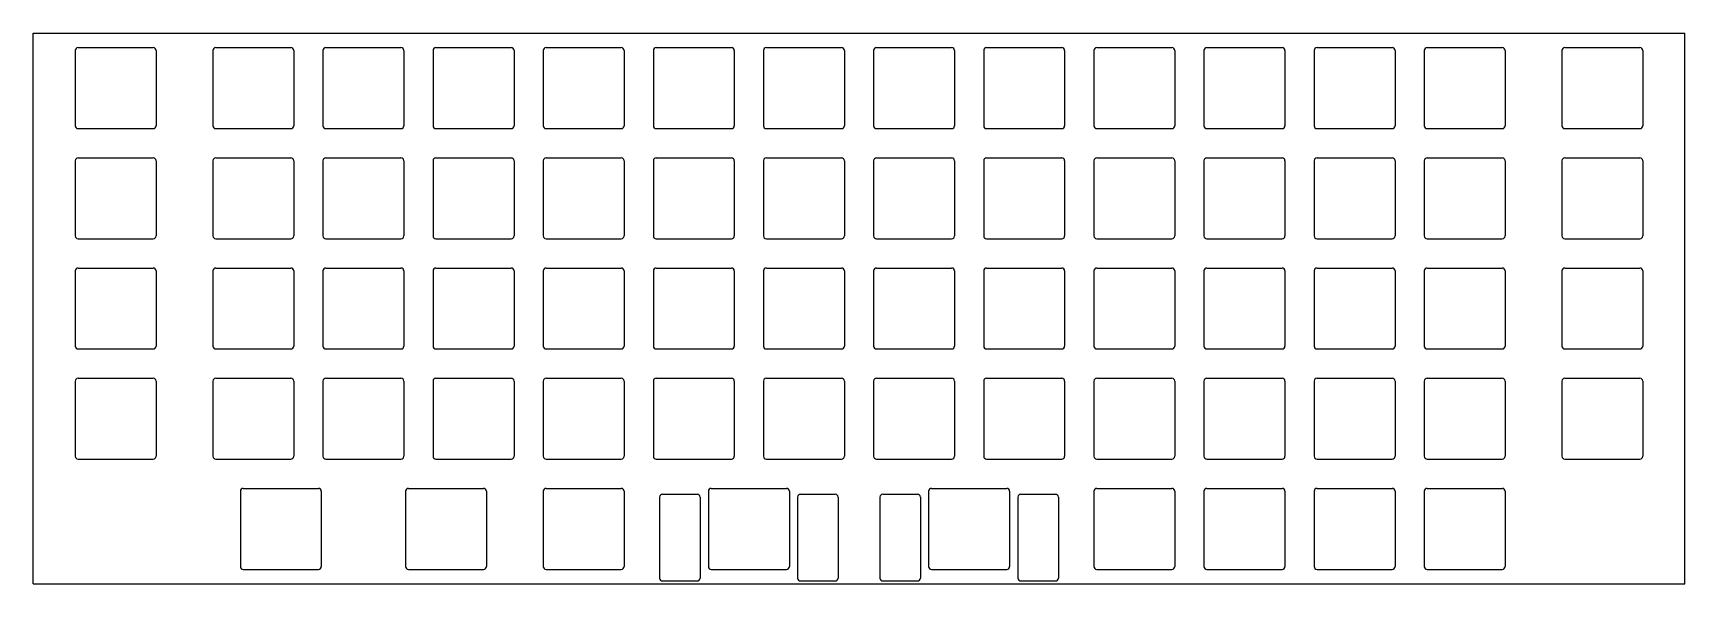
# Model space of a CAD drawing. Header units: millimetres. Extents: x 0 to 286, y -95 to 0.
import ezdxf

# ---------------------------------------------------------------- set-up
doc = ezdxf.new("R2010")
doc.units = ezdxf.units.MM

msp = doc.modelspace()

# ---------------------------------------------------------------- linework, layer by layer
for p, q in [((0, 0), (285.75, 0)), ((0, -95.25), (0, 0)), ((285.75, -95.25), (285.75, 0)), ((7.7875, -2.525), (20.7875, -2.525)), ((31.6, -2.525), (44.6, -2.525)), ((50.65, -2.525), (63.65, -2.525)), ((69.7, -2.525), (82.7, -2.525)), ((88.75, -2.525), (101.75, -2.525)), ((107.8, -2.525), (120.8, -2.525)), ((126.85, -2.525), (139.85, -2.525)), ((145.9, -2.525), (158.9, -2.525)), ((164.95, -2.525), (177.95, -2.525)), ((184, -2.525), (197, -2.525)), ((203.05, -2.525), (216.05, -2.525)), ((222.1, -2.525), (235.1, -2.525)), ((241.15, -2.525), (254.15, -2.525)), ((264.9625, -2.525), (277.9625, -2.525)), ((7.2875, -3.025), (7.2875, -16.025)), ((21.2875, -3.025), (21.2875, -16.025)), ((31.1, -3.025), (31.1, -16.025)), ((45.1, -3.025), (45.1, -16.025)), ((50.15, -3.025), (50.15, -16.025)), ((64.15, -3.025), (64.15, -16.025)), ((69.2, -3.025), (69.2, -16.025)), ((83.2, -3.025), (83.2, -16.025)), ((88.25, -3.025), (88.25, -16.025)), ((102.25, -3.025), (102.25, -16.025)), ((107.3, -3.025), (107.3, -16.025)), ((121.3, -3.025), (121.3, -16.025)), ((126.35, -3.025), (126.35, -16.025)), ((140.35, -3.025), (140.35, -16.025)), ((145.4, -3.025), (145.4, -16.025)), ((159.4, -3.025), (159.4, -16.025)), ((164.45, -3.025), (164.45, -16.025)), ((178.45, -3.025), (178.45, -16.025)), ((183.5, -3.025), (183.5, -16.025)), ((197.5, -3.025), (197.5, -16.025)), ((202.55, -3.025), (202.55, -16.025)), ((216.55, -3.025), (216.55, -16.025)), ((221.6, -3.025), (221.6, -16.025)), ((235.6, -3.025), (235.6, -16.025)), ((240.65, -3.025), (240.65, -16.025)), ((254.65, -3.025), (254.65, -16.025)), ((264.4625, -3.025), (264.4625, -16.025)), ((278.4625, -3.025), (278.4625, -16.025)), ((7.7875, -16.525), (20.7875, -16.525)), ((31.6, -16.525), (44.6, -16.525)), ((50.65, -16.525), (63.65, -16.525)), ((69.7, -16.525), (82.7, -16.525)), ((88.75, -16.525), (101.75, -16.525)), ((107.8, -16.525), (120.8, -16.525)), ((126.85, -16.525), (139.85, -16.525)), ((145.9, -16.525), (158.9, -16.525)), ((164.95, -16.525), (177.95, -16.525)), ((184, -16.525), (197, -16.525)), ((203.05, -16.525), (216.05, -16.525)), ((222.1, -16.525), (235.1, -16.525)), ((241.15, -16.525), (254.15, -16.525)), ((264.9625, -16.525), (277.9625, -16.525)), ((7.2875, -22.075), (7.2875, -35.075)), ((7.7875, -21.575), (20.7875, -21.575)), ((21.2875, -22.075), (21.2875, -35.075)), ((31.1, -22.075), (31.1, -35.075)), ((31.6, -21.575), (44.6, -21.575)), ((45.1, -22.075), (45.1, -35.075)), ((50.15, -22.075), (50.15, -35.075)), ((50.65, -21.575), (63.65, -21.575)), ((64.15, -22.075), (64.15, -35.075)), ((69.2, -22.075), (69.2, -35.075)), ((69.7, -21.575), (82.7, -21.575)), ((83.2, -22.075), (83.2, -35.075)), ((88.25, -22.075), (88.25, -35.075)), ((88.75, -21.575), (101.75, -21.575)), ((102.25, -22.075), (102.25, -35.075)), ((107.3, -22.075), (107.3, -35.075)), ((107.8, -21.575), (120.8, -21.575)), ((121.3, -22.075), (121.3, -35.075)), ((126.35, -22.075), (126.35, -35.075)), ((126.85, -21.575), (139.85, -21.575)), ((140.35, -22.075), (140.35, -35.075)), ((145.4, -22.075), (145.4, -35.075)), ((145.9, -21.575), (158.9, -21.575)), ((159.4, -22.075), (159.4, -35.075)), ((164.45, -22.075), (164.45, -35.075)), ((164.95, -21.575), (177.95, -21.575)), ((178.45, -22.075), (178.45, -35.075)), ((183.5, -22.075), (183.5, -35.075)), ((184, -21.575), (197, -21.575)), ((197.5, -22.075), (197.5, -35.075)), ((202.55, -22.075), (202.55, -35.075)), ((203.05, -21.575), (216.05, -21.575)), ((216.55, -22.075), (216.55, -35.075)), ((221.6, -22.075), (221.6, -35.075)), ((222.1, -21.575), (235.1, -21.575)), ((235.6, -22.075), (235.6, -35.075)), ((240.65, -22.075), (240.65, -35.075)), ((241.15, -21.575), (254.15, -21.575)), ((254.65, -22.075), (254.65, -35.075)), ((264.4625, -22.075), (264.4625, -35.075)), ((264.9625, -21.575), (277.9625, -21.575)), ((278.4625, -22.075), (278.4625, -35.075)), ((7.7875, -35.575), (20.7875, -35.575)), ((31.6, -35.575), (44.6, -35.575)), ((50.65, -35.575), (63.65, -35.575)), ((69.7, -35.575), (82.7, -35.575)), ((88.75, -35.575), (101.75, -35.575)), ((107.8, -35.575), (120.8, -35.575)), ((126.85, -35.575), (139.85, -35.575)), ((145.9, -35.575), (158.9, -35.575)), ((164.95, -35.575), (177.95, -35.575)), ((184, -35.575), (197, -35.575)), ((203.05, -35.575), (216.05, -35.575)), ((222.1, -35.575), (235.1, -35.575)), ((241.15, -35.575), (254.15, -35.575)), ((264.9625, -35.575), (277.9625, -35.575)), ((7.2875, -41.125), (7.2875, -54.125)), ((7.7875, -40.625), (20.7875, -40.625)), ((21.2875, -41.125), (21.2875, -54.125)), ((31.1, -41.125), (31.1, -54.125)), ((31.6, -40.625), (44.6, -40.625)), ((45.1, -41.125), (45.1, -54.125)), ((50.15, -41.125), (50.15, -54.125)), ((50.65, -40.625), (63.65, -40.625)), ((64.15, -41.125), (64.15, -54.125)), ((69.2, -41.125), (69.2, -54.125)), ((69.7, -40.625), (82.7, -40.625)), ((83.2, -41.125), (83.2, -54.125)), ((88.25, -41.125), (88.25, -54.125)), ((88.75, -40.625), (101.75, -40.625)), ((102.25, -41.125), (102.25, -54.125)), ((107.3, -41.125), (107.3, -54.125)), ((107.8, -40.625), (120.8, -40.625)), ((121.3, -41.125), (121.3, -54.125)), ((126.35, -41.125), (126.35, -54.125)), ((126.85, -40.625), (139.85, -40.625)), ((140.35, -41.125), (140.35, -54.125)), ((145.4, -41.125), (145.4, -54.125)), ((145.9, -40.625), (158.9, -40.625)), ((159.4, -41.125), (159.4, -54.125)), ((164.45, -41.125), (164.45, -54.125)), ((164.95, -40.625), (177.95, -40.625)), ((178.45, -41.125), (178.45, -54.125)), ((183.5, -41.125), (183.5, -54.125)), ((184, -40.625), (197, -40.625)), ((197.5, -41.125), (197.5, -54.125)), ((202.55, -41.125), (202.55, -54.125)), ((203.05, -40.625), (216.05, -40.625)), ((216.55, -41.125), (216.55, -54.125)), ((221.6, -41.125), (221.6, -54.125)), ((222.1, -40.625), (235.1, -40.625)), ((235.6, -41.125), (235.6, -54.125)), ((240.65, -41.125), (240.65, -54.125)), ((241.15, -40.625), (254.15, -40.625)), ((254.65, -41.125), (254.65, -54.125)), ((264.4625, -41.125), (264.4625, -54.125)), ((264.9625, -40.625), (277.9625, -40.625)), ((278.4625, -41.125), (278.4625, -54.125)), ((7.7875, -54.625), (20.7875, -54.625)), ((31.6, -54.625), (44.6, -54.625)), ((50.65, -54.625), (63.65, -54.625)), ((69.7, -54.625), (82.7, -54.625)), ((88.75, -54.625), (101.75, -54.625)), ((107.8, -54.625), (120.8, -54.625)), ((126.85, -54.625), (139.85, -54.625)), ((145.9, -54.625), (158.9, -54.625)), ((164.95, -54.625), (177.95, -54.625)), ((184, -54.625), (197, -54.625)), ((203.05, -54.625), (216.05, -54.625)), ((222.1, -54.625), (235.1, -54.625)), ((241.15, -54.625), (254.15, -54.625)), ((264.9625, -54.625), (277.9625, -54.625)), ((7.7875, -59.675), (20.7875, -59.675)), ((31.6, -59.675), (44.6, -59.675)), ((50.65, -59.675), (63.65, -59.675)), ((69.7, -59.675), (82.7, -59.675)), ((88.75, -59.675), (101.75, -59.675)), ((107.8, -59.675), (120.8, -59.675)), ((126.85, -59.675), (139.85, -59.675)), ((145.9, -59.675), (158.9, -59.675)), ((164.95, -59.675), (177.95, -59.675)), ((184, -59.675), (197, -59.675)), ((203.05, -59.675), (216.05, -59.675)), ((222.1, -59.675), (235.1, -59.675)), ((241.15, -59.675), (254.15, -59.675)), ((264.9625, -59.675), (277.9625, -59.675)), ((7.2875, -60.175), (7.2875, -73.175)), ((21.2875, -60.175), (21.2875, -73.175)), ((31.1, -60.175), (31.1, -73.175)), ((45.1, -60.175), (45.1, -73.175)), ((50.15, -60.175), (50.15, -73.175)), ((64.15, -60.175), (64.15, -73.175)), ((69.2, -60.175), (69.2, -73.175)), ((83.2, -60.175), (83.2, -73.175)), ((88.25, -60.175), (88.25, -73.175)), ((102.25, -60.175), (102.25, -73.175)), ((107.3, -60.175), (107.3, -73.175)), ((121.3, -60.175), (121.3, -73.175)), ((126.35, -60.175), (126.35, -73.175)), ((140.35, -60.175), (140.35, -73.175)), ((145.4, -60.175), (145.4, -73.175)), ((159.4, -60.175), (159.4, -73.175)), ((164.45, -60.175), (164.45, -73.175)), ((178.45, -60.175), (178.45, -73.175)), ((183.5, -60.175), (183.5, -73.175)), ((197.5, -60.175), (197.5, -73.175)), ((202.55, -60.175), (202.55, -73.175)), ((216.55, -60.175), (216.55, -73.175)), ((221.6, -60.175), (221.6, -73.175)), ((235.6, -60.175), (235.6, -73.175)), ((240.65, -60.175), (240.65, -73.175)), ((254.65, -60.175), (254.65, -73.175)), ((264.4625, -60.175), (264.4625, -73.175)), ((278.4625, -60.175), (278.4625, -73.175)), ((7.7875, -73.675), (20.7875, -73.675)), ((31.6, -73.675), (44.6, -73.675)), ((50.65, -73.675), (63.65, -73.675)), ((69.7, -73.675), (82.7, -73.675)), ((88.75, -73.675), (101.75, -73.675)), ((107.8, -73.675), (120.8, -73.675)), ((126.85, -73.675), (139.85, -73.675)), ((145.9, -73.675), (158.9, -73.675)), ((164.95, -73.675), (177.95, -73.675)), ((184, -73.675), (197, -73.675)), ((203.05, -73.675), (216.05, -73.675)), ((222.1, -73.675), (235.1, -73.675)), ((241.15, -73.675), (254.15, -73.675)), ((264.9625, -73.675), (277.9625, -73.675)), ((35.8625, -79.225), (35.8625, -92.225)), ((36.3625, -78.725), (49.3625, -78.725)), ((49.8625, -79.225), (49.8625, -92.225)), ((64.4375, -79.225), (64.4375, -92.225)), ((64.9375, -78.725), (77.9375, -78.725)), ((78.4375, -79.225), (78.4375, -92.225)), ((88.25, -79.225), (88.25, -92.225)), ((88.75, -78.725), (101.75, -78.725)), ((102.25, -79.225), (102.25, -92.225)), ((108.887, -79.725), (114.887, -79.725)), ((116.825, -79.225), (116.825, -92.225)), ((117.325, -78.725), (130.325, -78.725)), ((130.825, -79.225), (130.825, -92.225)), ((132.763, -79.725), (138.763, -79.725)), ((146.987, -79.725), (152.987, -79.725)), ((154.925, -79.225), (154.925, -92.225)), ((155.425, -78.725), (168.425, -78.725)), ((168.925, -79.225), (168.925, -92.225)), ((170.863, -79.725), (176.863, -79.725)), ((183.5, -79.225), (183.5, -92.225)), ((184, -78.725), (197, -78.725)), ((197.5, -79.225), (197.5, -92.225)), ((202.55, -79.225), (202.55, -92.225)), ((203.05, -78.725), (216.05, -78.725)), ((216.55, -79.225), (216.55, -92.225)), ((221.6, -79.225), (221.6, -92.225)), ((222.1, -78.725), (235.1, -78.725)), ((235.6, -79.225), (235.6, -92.225)), ((240.65, -79.225), (240.65, -92.225)), ((241.15, -78.725), (254.15, -78.725)), ((254.65, -79.225), (254.65, -92.225)), ((108.387, -80.225), (108.387, -94.225)), ((115.387, -80.225), (115.387, -94.225)), ((132.263, -80.225), (132.263, -94.225)), ((139.263, -80.225), (139.263, -94.225)), ((146.487, -80.225), (146.487, -94.225)), ((153.487, -80.225), (153.487, -94.225)), ((170.363, -80.225), (170.363, -94.225)), ((177.363, -80.225), (177.363, -94.225)), ((36.3625, -92.725), (49.3625, -92.725)), ((64.9375, -92.725), (77.9375, -92.725)), ((88.75, -92.725), (101.75, -92.725)), ((117.325, -92.725), (130.325, -92.725)), ((155.425, -92.725), (168.425, -92.725)), ((184, -92.725), (197, -92.725)), ((203.05, -92.725), (216.05, -92.725)), ((222.1, -92.725), (235.1, -92.725)), ((241.15, -92.725), (254.15, -92.725)), ((0, -95.25), (285.75, -95.25)), ((108.887, -94.725), (114.887, -94.725)), ((132.763, -94.725), (138.763, -94.725)), ((146.987, -94.725), (152.987, -94.725)), ((170.863, -94.725), (176.863, -94.725))]:
    msp.add_line(p, q)
for centre, start, end in [((7.7875, -3.025), 90, 180), ((20.7875, -3.025), 0, 90), ((31.6, -3.025), 90, 180), ((44.6, -3.025), 0, 90), ((50.65, -3.025), 90, 180), ((63.65, -3.025), 0, 90), ((69.7, -3.025), 90, 180), ((82.7, -3.025), 0, 90), ((88.75, -3.025), 90, 180), ((101.75, -3.025), 0, 90), ((107.8, -3.025), 90, 180), ((120.8, -3.025), 0, 90), ((126.85, -3.025), 90, 180), ((139.85, -3.025), 0, 90), ((145.9, -3.025), 90, 180), ((158.9, -3.025), 0, 90), ((164.95, -3.025), 90, 180), ((177.95, -3.025), 0, 90), ((184, -3.025), 90, 180), ((197, -3.025), 0, 90), ((203.05, -3.025), 90, 180), ((216.05, -3.025), 0, 90), ((222.1, -3.025), 90, 180), ((235.1, -3.025), 0, 90), ((241.15, -3.025), 90, 180), ((254.15, -3.025), 0, 90), ((264.9625, -3.025), 90, 180), ((277.9625, -3.025), 0, 90), ((7.7875, -16.025), 180, 270), ((20.7875, -16.025), 270, 0), ((31.6, -16.025), 180, 270), ((44.6, -16.025), 270, 0), ((50.65, -16.025), 180, 270), ((63.65, -16.025), 270, 0), ((69.7, -16.025), 180, 270), ((82.7, -16.025), 270, 0), ((88.75, -16.025), 180, 270), ((101.75, -16.025), 270, 0), ((107.8, -16.025), 180, 270), ((120.8, -16.025), 270, 0), ((126.85, -16.025), 180, 270), ((139.85, -16.025), 270, 0), ((145.9, -16.025), 180, 270), ((158.9, -16.025), 270, 0), ((164.95, -16.025), 180, 270), ((177.95, -16.025), 270, 0), ((184, -16.025), 180, 270), ((197, -16.025), 270, 0), ((203.05, -16.025), 180, 270), ((216.05, -16.025), 270, 0), ((222.1, -16.025), 180, 270), ((235.1, -16.025), 270, 0), ((241.15, -16.025), 180, 270), ((254.15, -16.025), 270, 0), ((264.9625, -16.025), 180, 270), ((277.9625, -16.025), 270, 0), ((7.7875, -22.075), 90, 180), ((20.7875, -22.075), 0, 90), ((31.6, -22.075), 90, 180), ((44.6, -22.075), 0, 90), ((50.65, -22.075), 90, 180), ((63.65, -22.075), 0, 90), ((69.7, -22.075), 90, 180), ((82.7, -22.075), 0, 90), ((88.75, -22.075), 90, 180), ((101.75, -22.075), 0, 90), ((107.8, -22.075), 90, 180), ((120.8, -22.075), 0, 90), ((126.85, -22.075), 90, 180), ((139.85, -22.075), 0, 90), ((145.9, -22.075), 90, 180), ((158.9, -22.075), 0, 90), ((164.95, -22.075), 90, 180), ((177.95, -22.075), 0, 90), ((184, -22.075), 90, 180), ((197, -22.075), 0, 90), ((203.05, -22.075), 90, 180), ((216.05, -22.075), 0, 90), ((222.1, -22.075), 90, 180), ((235.1, -22.075), 0, 90), ((241.15, -22.075), 90, 180), ((254.15, -22.075), 0, 90), ((264.9625, -22.075), 90, 180), ((277.9625, -22.075), 0, 90), ((7.7875, -35.075), 180, 270), ((20.7875, -35.075), 270, 0), ((31.6, -35.075), 180, 270), ((44.6, -35.075), 270, 0), ((50.65, -35.075), 180, 270), ((63.65, -35.075), 270, 0), ((69.7, -35.075), 180, 270), ((82.7, -35.075), 270, 0), ((88.75, -35.075), 180, 270), ((101.75, -35.075), 270, 0), ((107.8, -35.075), 180, 270), ((120.8, -35.075), 270, 0), ((126.85, -35.075), 180, 270), ((139.85, -35.075), 270, 0), ((145.9, -35.075), 180, 270), ((158.9, -35.075), 270, 0), ((164.95, -35.075), 180, 270), ((177.95, -35.075), 270, 0), ((184, -35.075), 180, 270), ((197, -35.075), 270, 0), ((203.05, -35.075), 180, 270), ((216.05, -35.075), 270, 0), ((222.1, -35.075), 180, 270), ((235.1, -35.075), 270, 0), ((241.15, -35.075), 180, 270), ((254.15, -35.075), 270, 0), ((264.9625, -35.075), 180, 270), ((277.9625, -35.075), 270, 0), ((7.7875, -41.125), 90, 180), ((20.7875, -41.125), 0, 90), ((31.6, -41.125), 90, 180), ((44.6, -41.125), 0, 90), ((50.65, -41.125), 90, 180), ((63.65, -41.125), 0, 90), ((69.7, -41.125), 90, 180), ((82.7, -41.125), 0, 90), ((88.75, -41.125), 90, 180), ((101.75, -41.125), 0, 90), ((107.8, -41.125), 90, 180), ((120.8, -41.125), 0, 90), ((126.85, -41.125), 90, 180), ((139.85, -41.125), 0, 90), ((145.9, -41.125), 90, 180), ((158.9, -41.125), 0, 90), ((164.95, -41.125), 90, 180), ((177.95, -41.125), 0, 90), ((184, -41.125), 90, 180), ((197, -41.125), 0, 90), ((203.05, -41.125), 90, 180), ((216.05, -41.125), 0, 90), ((222.1, -41.125), 90, 180), ((235.1, -41.125), 0, 90), ((241.15, -41.125), 90, 180), ((254.15, -41.125), 0, 90), ((264.9625, -41.125), 90, 180), ((277.9625, -41.125), 0, 90), ((7.7875, -54.125), 180, 270), ((20.7875, -54.125), 270, 0), ((31.6, -54.125), 180, 270), ((44.6, -54.125), 270, 0), ((50.65, -54.125), 180, 270), ((63.65, -54.125), 270, 0), ((69.7, -54.125), 180, 270), ((82.7, -54.125), 270, 0), ((88.75, -54.125), 180, 270), ((101.75, -54.125), 270, 0), ((107.8, -54.125), 180, 270), ((120.8, -54.125), 270, 0), ((126.85, -54.125), 180, 270), ((139.85, -54.125), 270, 0), ((145.9, -54.125), 180, 270), ((158.9, -54.125), 270, 0), ((164.95, -54.125), 180, 270), ((177.95, -54.125), 270, 0), ((184, -54.125), 180, 270), ((197, -54.125), 270, 0), ((203.05, -54.125), 180, 270), ((216.05, -54.125), 270, 0), ((222.1, -54.125), 180, 270), ((235.1, -54.125), 270, 0), ((241.15, -54.125), 180, 270), ((254.15, -54.125), 270, 0), ((264.9625, -54.125), 180, 270), ((277.9625, -54.125), 270, 0), ((7.7875, -60.175), 90, 180), ((20.7875, -60.175), 0, 90), ((31.6, -60.175), 90, 180), ((44.6, -60.175), 0, 90), ((50.65, -60.175), 90, 180), ((63.65, -60.175), 0, 90), ((69.7, -60.175), 90, 180), ((82.7, -60.175), 0, 90), ((88.75, -60.175), 90, 180), ((101.75, -60.175), 0, 90), ((107.8, -60.175), 90, 180), ((120.8, -60.175), 0, 90), ((126.85, -60.175), 90, 180), ((139.85, -60.175), 0, 90), ((145.9, -60.175), 90, 180), ((158.9, -60.175), 0, 90), ((164.95, -60.175), 90, 180), ((177.95, -60.175), 0, 90), ((184, -60.175), 90, 180), ((197, -60.175), 0, 90), ((203.05, -60.175), 90, 180), ((216.05, -60.175), 0, 90), ((222.1, -60.175), 90, 180), ((235.1, -60.175), 0, 90), ((241.15, -60.175), 90, 180), ((254.15, -60.175), 0, 90), ((264.9625, -60.175), 90, 180), ((277.9625, -60.175), 0, 90), ((7.7875, -73.175), 180, 270), ((20.7875, -73.175), 270, 0), ((31.6, -73.175), 180, 270), ((44.6, -73.175), 270, 0), ((50.65, -73.175), 180, 270), ((63.65, -73.175), 270, 0), ((69.7, -73.175), 180, 270), ((82.7, -73.175), 270, 0), ((88.75, -73.175), 180, 270), ((101.75, -73.175), 270, 0), ((107.8, -73.175), 180, 270), ((120.8, -73.175), 270, 0), ((126.85, -73.175), 180, 270), ((139.85, -73.175), 270, 0), ((145.9, -73.175), 180, 270), ((158.9, -73.175), 270, 0), ((164.95, -73.175), 180, 270), ((177.95, -73.175), 270, 0), ((184, -73.175), 180, 270), ((197, -73.175), 270, 0), ((203.05, -73.175), 180, 270), ((216.05, -73.175), 270, 0), ((222.1, -73.175), 180, 270), ((235.1, -73.175), 270, 0), ((241.15, -73.175), 180, 270), ((254.15, -73.175), 270, 0), ((264.9625, -73.175), 180, 270), ((277.9625, -73.175), 270, 0), ((36.3625, -79.225), 90, 180), ((49.3625, -79.225), 0, 90), ((64.9375, -79.225), 90, 180), ((77.9375, -79.225), 0, 90), ((88.75, -79.225), 90, 180), ((101.75, -79.225), 0, 90), ((108.887, -80.225), 90, 180), ((114.887, -80.225), 0, 90), ((117.325, -79.225), 90, 180), ((130.325, -79.225), 0, 90), ((132.763, -80.225), 90, 180), ((138.763, -80.225), 0, 90), ((146.987, -80.225), 90, 180), ((152.987, -80.225), 0, 90), ((155.425, -79.225), 90, 180), ((168.425, -79.225), 0, 90), ((170.863, -80.225), 90, 180), ((176.863, -80.225), 0, 90), ((184, -79.225), 90, 180), ((197, -79.225), 0, 90), ((203.05, -79.225), 90, 180), ((216.05, -79.225), 0, 90), ((222.1, -79.225), 90, 180), ((235.1, -79.225), 0, 90), ((241.15, -79.225), 90, 180), ((254.15, -79.225), 0, 90), ((36.3625, -92.225), 180, 270), ((49.3625, -92.225), 270, 0), ((64.9375, -92.225), 180, 270), ((77.9375, -92.225), 270, 0), ((88.75, -92.225), 180, 270), ((101.75, -92.225), 270, 0), ((108.887, -94.225), 180, 270), ((114.887, -94.225), 270, 0), ((117.325, -92.225), 180, 270), ((130.325, -92.225), 270, 0), ((132.763, -94.225), 180, 270), ((138.763, -94.225), 270, 0), ((146.987, -94.225), 180, 270), ((152.987, -94.225), 270, 0), ((155.425, -92.225), 180, 270), ((168.425, -92.225), 270, 0), ((170.863, -94.225), 180, 270), ((176.863, -94.225), 270, 0), ((184, -92.225), 180, 270), ((197, -92.225), 270, 0), ((203.05, -92.225), 180, 270), ((216.05, -92.225), 270, 0), ((222.1, -92.225), 180, 270), ((235.1, -92.225), 270, 0), ((241.15, -92.225), 180, 270), ((254.15, -92.225), 270, 0)]:
    msp.add_arc(centre, 0.5, start, end)

doc.saveas('drawing.dxf')
